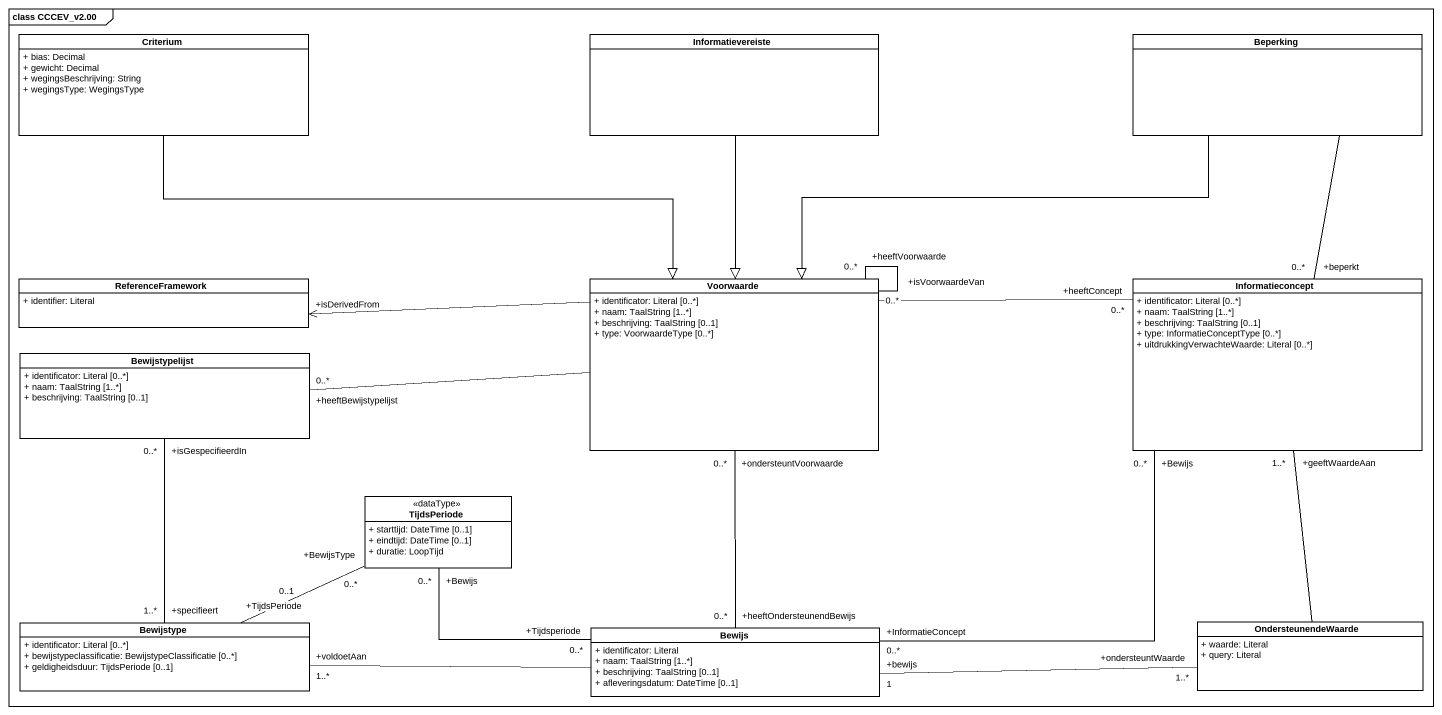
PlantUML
@startuml
mainframe class CCCEV_v2.00
hide circle
hide empty members
skinparam classAttributeIconSize 0
class Criterium {
  + bias: Decimal
  + gewicht: Decimal
  + wegingsBeschrijving: String
  + wegingsType: WegingsType
}
class Informatievereiste
class Beperking
class ReferenceFramework {
  + identifier: Literal
}
class Voorwaarde {
  + identificator: Literal [0..*]
  + naam: TaalString [1..*]
  + beschrijving: TaalString [0..1]
  + type: VoorwaardeType [0..*]
}
class Informatieconcept {
  + identificator: Literal [0..*]
  + naam: TaalString [1..*]
  + beschrijving: TaalString [0..1]
  + type: InformatieConceptType [0..*]
  + uitdrukkingVerwachteWaarde: Literal [0..*]
}
class Bewijstypelijst {
  + identificator: Literal [0..*]
  + naam: TaalString [1..*]
  + beschrijving: TaalString [0..1]
}
class TijdsPeriode <<dataType>> {
  + starttijd: DateTime [0..1]
  + eindtijd: DateTime [0..1]
  + duratie: LoopTijd
}
class Bewijstype {
  + identificator: Literal [0..*]
  + bewijstypeclassificatie: BewijstypeClassificatie [0..*]
  + geldigheidsduur: TijdsPeriode [0..1]
}
class OndersteunendeWaarde {
  + waarde: Literal
  + query: Literal
}
class Bewijs {
  + identificator: Literal
  + naam: TaalString [1..*]
  + beschrijving: TaalString [0..1]
  + afleveringsdatum: DateTime [0..1]
}
Criterium -right-|> Voorwaarde
Informatievereiste --|> Voorwaarde
Beperking -left-|> Voorwaarde
Beperking -- "+beperkt\n0..*" Informatieconcept
Voorwaarde -left-> "+isDerivedFrom" ReferenceFramework
Voorwaarde "+isVoorwaardeVan\n0..*" -- "+heeftVoorwaarde\n0..*" Voorwaarde
Voorwaarde -left- "+heeftBewijstypelijst\n0..*" Bewijstypelijst
Voorwaarde "+ondersteuntVoorwaarde\n0..*" -- "+heeftOndersteunendBewijs\n0..*" Bewijs
Informatieconcept "+heeftConcept\n0..*" -left- Voorwaarde
Bewijstype "+specifieert\n1..*" -up- "+isGespecifieerdIn\n0..*" Bewijstypelijst
Bewijstype "+TijdsPeriode\n0..1" -right- "+BewijsType\n0..*" TijdsPeriode
OndersteunendeWaarde -up- "+geeftWaardeAan\n1..*" Informatieconcept
OndersteunendeWaarde "+ondersteuntWaarde\n1..*" -left- "+bewijs\n1" Bewijs
Bewijs "+InformatieConcept\n0..*" -right- "+Bewijs\n0..*" Informatieconcept
Bewijs "+Tijdsperiode\n0..*" -left- "+Bewijs\n0..*" TijdsPeriode
Bewijs -left- "+voldoetAan\n1..*" Bewijstype
@enduml
